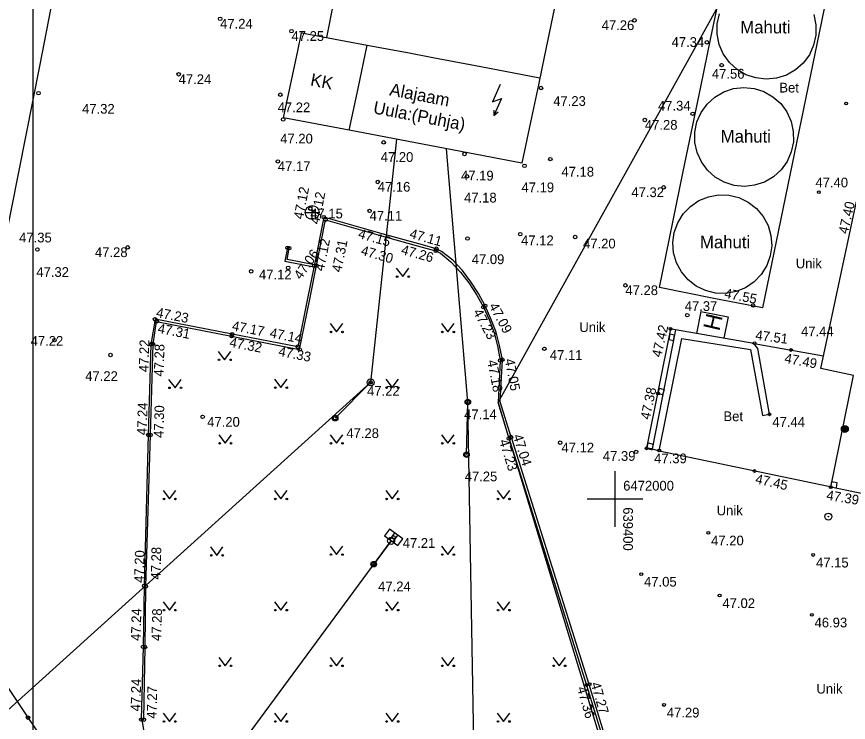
# Model space of a CAD drawing. Extents: x 638557 to 639813, y 6471274 to 6472682.
# Drawn here: x 639357 to 639416.8, y 6471983.9 to 6472034.7 of the extents above; entities that cross this region are included whole.
import ezdxf

# ---------------------------------------------------------------- set-up
doc = ezdxf.new("R2010")
doc.units = 0
for name, color, linetype in [('AED', 7, 'Continuous'), ('ELRAJATISMP', 7, 'Continuous'), ('HALJASTUS', 7, 'Continuous'), ('HOONE', 7, 'Continuous'), ('KKAEV', 7, 'Continuous'), ('KORGUS-EH2000', 7, 'Continuous'), ('KPOHULIIN', 7, 'Continuous'), ('MOOTPIIR', 7, 'Continuous'), ('MPOHULIIN', 7, 'Continuous'), ('POST', 7, 'Continuous'), ('RAJATIS', 7, 'Continuous'), ('TEE', 7, 'Continuous'), ('VORK', 7, 'Continuous'), ('VORMISTUS', 7, 'Continuous')]:
    doc.layers.add(name, color=color, linetype=linetype)

msp = doc.modelspace()

# ---------------------------------------------------------------- linework, layer by layer
at = {"layer": 'AED'}
for points in [[(639404.368, 6472012.154), (639402.681, 6472003.59), (639403.191, 6472003.464)], [(639403.191, 6472003.464), (639404.819, 6472011.538), (639409.741, 6472010.738), (639410.611, 6472005.997), (639411.115, 6472006.081), (639410.271, 6472010.811), (639409.987, 6472011.179), (639404.368, 6472012.154)]]:
    msp.add_lwpolyline(points, dxfattribs=at)
at = {"layer": 'ELRAJATISMP'}
for p, q in [((639383.8, 6471997.825), (639383.45, 6471997.341)), ((639384.768, 6471997.125), (639383.8, 6471997.825)), ((639383.45, 6471997.341), (639384.418, 6471996.641)), ((639384.174, 6471997.554), (639383.824, 6471997.071)), ((639384.394, 6471997.395), (639384.044, 6471996.912)), ((639384.418, 6471996.641), (639384.768, 6471997.125))]:
    msp.add_line(p, q, dxfattribs=at)
at = {"layer": 'HALJASTUS'}
for p, q in [((639384.297, 6472016.584), (639384.76, 6472015.977)), ((639384.76, 6472015.977), (639385.206, 6472016.584)), ((639379.537, 6472012.607), (639380, 6472012)), ((639380, 6472012), (639380.446, 6472012.607)), ((639387.537, 6472012.607), (639388, 6472012)), ((639388, 6472012), (639388.446, 6472012.607)), ((639371.496, 6472010.605), (639371.96, 6472009.999)), ((639371.96, 6472009.999), (639372.405, 6472010.605)), ((639367.94, 6472008.591), (639368.403, 6472007.984)), ((639368.403, 6472007.984), (639368.849, 6472008.591)), ((639375.537, 6472008.607), (639376, 6472008)), ((639376, 6472008), (639376.446, 6472008.607)), ((639383.537, 6472008.607), (639384, 6472008)), ((639384, 6472008), (639384.446, 6472008.607)), ((639371.537, 6472004.607), (639372, 6472004)), ((639372, 6472004), (639372.446, 6472004.607)), ((639379.537, 6472004.607), (639380, 6472004)), ((639380, 6472004), (639380.446, 6472004.607)), ((639387.537, 6472004.607), (639388, 6472004)), ((639388, 6472004), (639388.446, 6472004.607)), ((639367.537, 6472000.607), (639368, 6472000)), ((639368, 6472000), (639368.446, 6472000.607)), ((639375.537, 6472000.607), (639376, 6472000)), ((639376, 6472000), (639376.446, 6472000.607)), ((639383.537, 6472000.607), (639384, 6472000)), ((639384, 6472000), (639384.446, 6472000.607)), ((639391.537, 6472000.607), (639392, 6472000)), ((639392, 6472000), (639392.446, 6472000.607)), ((639370.935, 6471996.548), (639371.398, 6471995.942)), ((639371.398, 6471995.942), (639371.844, 6471996.548)), ((639379.537, 6471996.607), (639380, 6471996)), ((639380, 6471996), (639380.446, 6471996.607)), ((639387.537, 6471996.607), (639388, 6471996)), ((639388, 6471996), (639388.446, 6471996.607)), ((639367.537, 6471992.607), (639368, 6471992)), ((639368, 6471992), (639368.446, 6471992.607)), ((639375.537, 6471992.607), (639376, 6471992)), ((639376, 6471992), (639376.446, 6471992.607)), ((639383.537, 6471992.607), (639384, 6471992)), ((639384, 6471992), (639384.446, 6471992.607)), ((639391.537, 6471992.607), (639392, 6471992)), ((639392, 6471992), (639392.446, 6471992.607)), ((639371.537, 6471988.607), (639372, 6471988)), ((639372, 6471988), (639372.446, 6471988.607)), ((639379.537, 6471988.607), (639380, 6471988)), ((639380, 6471988), (639380.446, 6471988.607)), ((639387.537, 6471988.607), (639388, 6471988)), ((639388, 6471988), (639388.446, 6471988.607)), ((639395.537, 6471988.607), (639396, 6471988)), ((639396, 6471988), (639396.446, 6471988.607)), ((639367.537, 6471984.607), (639368, 6471984)), ((639368, 6471984), (639368.446, 6471984.607)), ((639375.537, 6471984.607), (639376, 6471984)), ((639376, 6471984), (639376.446, 6471984.607)), ((639383.537, 6471984.607), (639384, 6471984)), ((639384, 6471984), (639384.446, 6471984.607)), ((639391.537, 6471984.607), (639392, 6471984)), ((639392, 6471984), (639392.446, 6471984.607))]:
    msp.add_line(p, q, dxfattribs=at)
for centre in [(639384.359, 6472015.977), (639385.188, 6472015.977), (639379.599, 6472012), (639380.428, 6472012), (639387.599, 6472012), (639388.428, 6472012), (639371.559, 6472009.999), (639372.387, 6472009.999), (639368.002, 6472007.984), (639368.831, 6472007.984), (639375.599, 6472008), (639376.428, 6472008), (639383.599, 6472008), (639384.428, 6472008), (639371.599, 6472004), (639372.428, 6472004), (639379.599, 6472004), (639380.428, 6472004), (639387.599, 6472004), (639388.428, 6472004), (639367.599, 6472000), (639368.428, 6472000), (639375.599, 6472000), (639376.428, 6472000), (639383.599, 6472000), (639384.428, 6472000), (639391.599, 6472000), (639392.428, 6472000), (639370.997, 6471995.942), (639371.826, 6471995.942), (639379.599, 6471996), (639380.428, 6471996), (639387.599, 6471996), (639388.428, 6471996), (639367.599, 6471992), (639368.428, 6471992), (639375.599, 6471992), (639376.428, 6471992), (639383.599, 6471992), (639384.428, 6471992), (639391.599, 6471992), (639392.428, 6471992), (639371.599, 6471988), (639372.428, 6471988), (639379.599, 6471988), (639380.428, 6471988), (639387.599, 6471988), (639388.428, 6471988), (639395.599, 6471988), (639396.428, 6471988), (639367.599, 6471984), (639368.428, 6471984), (639375.599, 6471984), (639376.428, 6471984), (639383.599, 6471984), (639384.428, 6471984), (639391.599, 6471984), (639392.428, 6471984)]:
    msp.add_circle(centre, 0.055, dxfattribs=at)
at = {"layer": 'HOONE'}
for p, q in [((639358.696, 6472031.23), (639360.244, 6472039.208)), ((639355.418, 6472014.692), (639358.696, 6472031.23)), ((639391.771, 6472029.798), (639391.202, 6472028.555)), ((639391.202, 6472028.555), (639391.85, 6472028.78)), ((639391.85, 6472028.78), (639391.295, 6472027.551)), ((639391.295, 6472027.947), (639391.295, 6472027.551)), ((639391.295, 6472027.551), (639391.625, 6472027.815)), ((639406.168, 6472013.466), (639405.859, 6472011.896)), ((639406.168, 6472013.466), (639408.13, 6472013.079)), ((639408.13, 6472013.079), (639407.83, 6472011.553))]:
    msp.add_line(p, q, dxfattribs=at)
for points in [[(639379.299, 6472033.168), (639380.306, 6472038.265), (639382.07, 6472046.955), (639382.916, 6472051.134)], [(639397.636, 6472044.984), (639396.229, 6472038.11), (639394.95, 6472031.885), (639394.511, 6472029.771), (639393.942, 6472027.086), (639393.31, 6472024.138)], [(639376.181, 6472027.403), (639377.216, 6472032.212), (639377.495, 6472033.508)], [(639377.495, 6472033.508), (639382.205, 6472032.619)], [(639380.908, 6472026.503), (639381.546, 6472029.512), (639382.205, 6472032.619)], [(639382.205, 6472032.619), (639385.231, 6472032.059), (639386.926, 6472031.733), (639390.364, 6472031.089), (639394.617, 6472030.281)], [(639380.908, 6472026.503), (639376.181, 6472027.403)], [(639393.31, 6472024.138), (639387.808, 6472025.183), (639380.908, 6472026.503)]]:
    msp.add_lwpolyline(points, dxfattribs=at)
msp.add_lwpolyline([(639415.509, 6472000.837), (639417.142, 6472008.883), (639414.795, 6472009.385), (639417.358, 6472021.382), (639427.441, 6472019.364), (639423.249, 6471999.233)], close=True, dxfattribs=at)
at = {"layer": 'KKAEV'}
for p, q in [((639378.257, 6472020.086), (639378.257, 6472021.086)), ((639377.757, 6472020.586), (639378.757, 6472020.586))]:
    msp.add_line(p, q, dxfattribs=at)
msp.add_circle((639378.257, 6472020.586), 0.5, dxfattribs=at)
at = {"layer": 'KORGUS-EH2000'}
for centre, radius in [((639371.637, 6472034.51), 0.125), ((639401.415, 6472034.403), 0.125), ((639376.766, 6472033.626), 0.125), ((639406.609, 6472032.817), 0.125), ((639407.671, 6472031.187), 0.125), ((639368.657, 6472030.522), 0.125), ((639394.7, 6472029.538), 0.125), ((639358.588, 6472029.166), 0.125), ((639375.965, 6472029.06), 0.125), ((639416.626, 6472028.426), 0.1), ((639405.591, 6472027.687), 0.125), ((639376.166, 6472027.274), 0.125), ((639402.158, 6472027.241), 0.125), ((639383.39, 6472025.633), 0.125), ((639389.194, 6472024.796), 0.125), ((639375.784, 6472024.261), 0.125), ((639393.508, 6472023.943), 0.125), ((639395.362, 6472024.429), 0.125), ((639382.963, 6472022.786), 0.125), ((639389.374, 6472023.187), 0.125), ((639403.508, 6472022.397), 0.125), ((639414.652, 6472022.051), 0.1), ((639378.112, 6472020.864), 0.125), ((639382.377, 6472020.704), 0.125), ((639379.091, 6472020.256), 0.125), ((639379.209, 6472020.069), 0.125), ((639389.415, 6472018.718), 0.125), ((639393.202, 6472019.03), 0.125), ((639397.147, 6472018.828), 0.125), ((639358.508, 6472017.929), 0.125), ((639365, 6472018.083), 0.125), ((639376.48, 6472018.056), 0.125), ((639376.595, 6472018.028), 0.125), ((639387.17, 6472017.988), 0.125), ((639387.139, 6472017.828), 0.125), ((639378.398, 6472016.761), 0.125), ((639378.558, 6472016.773), 0.125), ((639373.868, 6472016.361), 0.125), ((639376.525, 6472016.612), 0.125), ((639400.758, 6472015.353), 0.125), ((639390.552, 6472013.781), 0.125), ((639390.683, 6472013.877), 0.125), ((639409.933, 6472013.9), 0.125), ((639405.206, 6472013.213), 0.125), ((639366.963, 6472012.914), 0.125), ((639367.078, 6472012.748), 0.125), ((639403.996, 6472012.219), 0.1), ((639359.741, 6472011.418), 0.125), ((639372.461, 6472011.702), 0.125), ((639372.501, 6472011.85), 0.125), ((639366.665, 6472011.108), 0.125), ((639366.819, 6472011.134), 0.125), ((639377.224, 6472010.94), 0.125), ((639394.934, 6472010.795), 0.125), ((639410.033, 6472011.188), 0.1), ((639363.757, 6472010.345), 0.125), ((639377.35, 6472010.745), 0.125), ((639412.652, 6472010.704), 0.1), ((639391.757, 6472009.95), 0.125), ((639391.919, 6472010.008), 0.125), ((639382.453, 6472008.374), 0.125), ((639403.099, 6472007.574), 0.1), ((639389.437, 6472006.966), 0.125), ((639411.115, 6472006.081), 0.1), ((639370.382, 6472005.904), 0.125), ((639379.906, 6472005.809), 0.125), ((639366.474, 6472004.599), 0.125), ((639366.632, 6472004.595), 0.125), ((639392.383, 6472004.347), 0.125), ((639392.54, 6472004.446), 0.125), ((639396.067, 6472004.039), 0.125), ((639402.279, 6472003.637), 0.1), ((639389.342, 6472003.183), 0.125), ((639401.527, 6472003.379), 0.125), ((639403.194, 6472003.482), 0.1), ((639410.033, 6472002.007), 0.1), ((639415.509, 6472000.837), 0.1), ((639384.109, 6471997.233), 0.125), ((639406.717, 6471997.559), 0.1), ((639414.254, 6471995.971), 0.1), ((639382.677, 6471995.311), 0.125), ((639401.898, 6471994.598), 0.1), ((639366.182, 6471993.752), 0.125), ((639366.3, 6471993.709), 0.125), ((639407.529, 6471993.055), 0.1), ((639414.15, 6471991.664), 0.1), ((639366.098, 6471989.368), 0.125), ((639366.246, 6471989.348), 0.125), ((639397.974, 6471986.623), 0.1), ((639398.186, 6471986.673), 0.1), ((639403.534, 6471985.189), 0.1), ((639357.832, 6471984.278), 0.125), ((639365.975, 6471984.138), 0.125), ((639366.158, 6471984.135), 0.125)]:
    msp.add_circle(centre, radius, dxfattribs=at)
at = {"layer": 'KPOHULIIN'}
for p, q in [((639384.319, 6472025.851), (639382.453, 6472008.374)), ((639389.437, 6472006.966), (639387.897, 6472025.166)), ((639382.453, 6472008.374), (639332.2, 6471962.993)), ((639390.697, 6471935.72), (639389.437, 6472006.966))]:
    msp.add_line(p, q, dxfattribs=at)
at = {"layer": 'MOOTPIIR'}
msp.add_lwpolyline([(639409.203, 6472038.644), (639440.175, 6472063.673), (639481.693, 6472055.334), (639463.627, 6471996.364), (639456.307, 6471991.217), (639444.923, 6471980.589), (639432.198, 6471963.097), (639402.031, 6471972.638), (639391.606, 6472006.925)], close=True, dxfattribs=at)
at = {"layer": 'MPOHULIIN'}
msp.add_lwpolyline([(639363.392, 6471969.11), (639383.925, 6471996.985)], dxfattribs=at)
at = {"layer": 'POST'}
for p, q in [((639403.099, 6472007.574), (639403.2, 6472007.93)), ((639403.533, 6472007.836), (639403.2, 6472007.93)), ((639403.432, 6472007.48), (639403.099, 6472007.574)), ((639403.533, 6472007.836), (639403.432, 6472007.48)), ((639415.566, 6472001.259), (639415.497, 6472000.865)), ((639415.497, 6472000.865), (639415.891, 6472000.796)), ((639415.566, 6472001.259), (639415.96, 6472001.19)), ((639415.96, 6472001.19), (639415.891, 6472000.796))]:
    msp.add_line(p, q, dxfattribs=at)
for points in [[(639404.281, 6472011.765), (639403.941, 6472011.833), (639403.867, 6472011.451), (639404.208, 6472011.385), (639404.281, 6472011.765)], [(639382.453, 6472008.374), (639379.906, 6472005.809)], [(639389.342, 6472003.183), (639389.437, 6472006.966)], [(639383.925, 6471996.985), (639382.677, 6471995.311)]]:
    msp.add_lwpolyline(points, dxfattribs=at)
msp.add_lwpolyline([(639402.384, 6472004.037), (639402.741, 6472003.944), (639402.681, 6472003.59), (639402.31, 6472003.646)], close=True, dxfattribs=at)
for centre, radius in [((639382.453, 6472008.374), 0.25), ((639382.453, 6472008.374), 0.0234), ((639389.437, 6472006.966), 0.2), ((639379.906, 6472005.809), 0.2), ((639416.524, 6472005.024), 0.25), ((639416.524, 6472005.024), 0.225), ((639416.524, 6472005.024), 0.2), ((639416.524, 6472005.024), 0.175), ((639416.524, 6472005.024), 0.15), ((639416.524, 6472005.024), 0.125), ((639416.524, 6472005.024), 0.1), ((639416.524, 6472005.024), 0.075), ((639416.524, 6472005.024), 0.05), ((639416.524, 6472005.024), 0.025), ((639389.342, 6472003.183), 0.2), ((639415.343, 6471998.731), 0.25), ((639415.343, 6471998.731), 0.0234), ((639383.925, 6471996.985), 0.25), ((639383.925, 6471996.985), 0.0234), ((639382.677, 6471995.311), 0.2)]:
    msp.add_circle(centre, radius, dxfattribs=at)
at = {"layer": 'RAJATIS'}
for points in [[(639410.603, 6472013.733), (639407.106, 6472014.419), (639403.208, 6472015.191), (639404.919, 6472023.527), (639406.188, 6472029.621), (639406.902, 6472033.156), (639407.969, 6472038.299), (639415.358, 6472036.794)], [(639406.195, 6472027.785), (639406.628, 6472028.389), (639407.179, 6472028.89), (639407.821, 6472029.265), (639408.527, 6472029.498), (639409.266, 6472029.58), (639410.006, 6472029.506), (639410.715, 6472029.28), (639411.361, 6472028.912), (639411.916, 6472028.417), (639412.357, 6472027.818), (639412.663, 6472027.14), (639412.821, 6472026.413), (639412.825, 6472025.67), (639412.674, 6472024.941), (639412.376, 6472024.26), (639411.942, 6472023.656), (639411.392, 6472023.156), (639410.749, 6472022.78), (639410.043, 6472022.547), (639409.304, 6472022.465), (639408.564, 6472022.539), (639407.855, 6472022.765), (639407.209, 6472023.133), (639406.654, 6472023.628), (639406.214, 6472024.227), (639405.907, 6472024.905), (639405.749, 6472025.632), (639405.745, 6472026.375), (639405.896, 6472027.104)], [(639405.26, 6472015.749), (639404.78, 6472016.316), (639404.429, 6472016.97), (639404.222, 6472017.683), (639404.167, 6472018.423), (639404.268, 6472019.159), (639404.519, 6472019.858), (639404.91, 6472020.489), (639405.423, 6472021.025), (639406.037, 6472021.443), (639406.725, 6472021.724), (639407.455, 6472021.855), (639408.198, 6472021.832), (639408.919, 6472021.656), (639409.587, 6472021.333), (639410.174, 6472020.878), (639410.654, 6472020.311), (639411.005, 6472019.657), (639411.212, 6472018.944), (639411.267, 6472018.203), (639411.167, 6472017.468), (639410.915, 6472016.769), (639410.524, 6472016.138), (639410.011, 6472015.602), (639409.397, 6472015.184), (639408.709, 6472014.903), (639407.979, 6472014.771), (639407.236, 6472014.794), (639406.515, 6472014.971), (639405.847, 6472015.294)]]:
    msp.add_lwpolyline(points, close=True, dxfattribs=at)
for points in [[(639414.302, 6472034.819), (639414.451, 6472034.088), (639414.444, 6472033.342), (639414.283, 6472032.614), (639413.974, 6472031.935), (639413.53, 6472031.335), (639412.972, 6472030.84), (639412.322, 6472030.473), (639411.611, 6472030.248), (639410.868, 6472030.176), (639410.127, 6472030.261), (639409.419, 6472030.497), (639408.776, 6472030.876), (639408.226, 6472031.38), (639407.793, 6472031.987), (639407.495, 6472032.671), (639407.346, 6472033.402), (639407.352, 6472034.148), (639407.513, 6472034.877)], [(639404.368, 6472012.154), (639403.996, 6472012.219), (639402.279, 6472003.637), (639402.669, 6472003.537), (639402.681, 6472003.59)]]:
    msp.add_lwpolyline(points, dxfattribs=at)
at = {"layer": 'TEE'}
for p, q in [((639378.558, 6472016.773), (639379.209, 6472020.069)), ((639379.209, 6472020.069), (639383.238, 6472018.921)), ((639383.238, 6472018.921), (639386.146, 6472018.109)), ((639386.146, 6472018.109), (639387.139, 6472017.828)), ((639387.139, 6472017.828), (639387.465, 6472017.659)), ((639387.465, 6472017.659), (639388.226, 6472017.055)), ((639388.226, 6472017.055), (639388.92, 6472016.306)), ((639378.074, 6472014.36), (639378.558, 6472016.773)), ((639388.92, 6472016.306), (639389.511, 6472015.528)), ((639389.511, 6472015.528), (639390.091, 6472014.652)), ((639390.091, 6472014.652), (639390.552, 6472013.781)), ((639377.35, 6472010.745), (639378.074, 6472014.36)), ((639390.552, 6472013.781), (639390.958, 6472012.889)), ((639366.819, 6472011.134), (639367.078, 6472012.748)), ((639367.078, 6472012.748), (639372.461, 6472011.702)), ((639390.958, 6472012.889), (639391.326, 6472011.929)), ((639372.461, 6472011.702), (639377.35, 6472010.745)), ((639391.326, 6472011.929), (639391.561, 6472011.004)), ((639366.632, 6472004.595), (639366.819, 6472011.134)), ((639391.561, 6472011.004), (639391.757, 6472009.95)), ((639409.877, 6472011.189), (639414.988, 6472010.289)), ((639391.757, 6472009.95), (639391.606, 6472006.925)), ((639391.606, 6472006.925), (639392.383, 6472004.347)), ((639366.3, 6471993.709), (639366.632, 6472004.595)), ((639403.191, 6472003.464), (639415.339, 6472000.917)), ((639366.246, 6471989.348), (639366.3, 6471993.709)), ((639366.158, 6471984.135), (639366.246, 6471989.348))]:
    msp.add_line(p, q, dxfattribs=at)
for points in [[(639392.54, 6472004.446), (639391.748, 6472006.979), (639391.919, 6472010.008), (639391.723, 6472011.022), (639391.468, 6472011.977), (639391.098, 6472012.953), (639390.683, 6472013.877), (639390.2, 6472014.767), (639389.64, 6472015.604), (639389.043, 6472016.41), (639388.348, 6472017.167), (639387.545, 6472017.79), (639387.17, 6472017.988), (639386.184, 6472018.259), (639383.28, 6472019.065), (639379.091, 6472020.256), (639378.398, 6472016.761), (639377.888, 6472014.277), (639377.224, 6472010.94), (639372.501, 6472011.85), (639366.963, 6472012.914), (639366.665, 6472011.108), (639366.474, 6472004.599), (639366.182, 6471993.752), (639366.098, 6471989.368), (639365.975, 6471984.138)], [(639376.48, 6472018.056), (639376.294, 6472017.093), (639378.382, 6472016.681)], [(639378.411, 6472016.828), (639376.451, 6472017.206), (639376.595, 6472018.028), (639376.48, 6472018.056)], [(639392.378, 6472004.395), (639397.974, 6471986.623), (639399.425, 6471981.842), (639401.04, 6471976.389), (639402.031, 6471972.638), (639403.548, 6471967.547)], [(639392.54, 6472004.446), (639398.136, 6471986.673), (639399.588, 6471981.891), (639401.204, 6471976.435), (639402.195, 6471972.684), (639403.711, 6471967.596)], [(639345.386, 6471999.84), (639349.765, 6471996.13), (639350.995, 6471994.445), (639354.327, 6471989.507), (639357.832, 6471984.278), (639361.482, 6471978.887), (639361.635, 6471978.739)], [(639365.975, 6471984.138), (639366.158, 6471984.135)], [(639368.438, 6471979.527), (639367.58, 6471980.451), (639366.878, 6471981.352), (639366.316, 6471982.719), (639366.238, 6471982.976), (639366.027, 6471984.137)]]:
    msp.add_lwpolyline(points, dxfattribs=at)
at = {"layer": 'VORK'}
for p, q in [((639400, 6472002), (639400, 6471998)), ((639398, 6472000), (639402, 6472000))]:
    msp.add_line(p, q, dxfattribs=at)
at = {"layer": 'VORMISTUS'}
msp.add_lwpolyline([(639358.206, 6471876.528), (639358.206, 6472082.88), (639502.607, 6472082.88), (639502.607, 6471876.528)], close=True, dxfattribs=at)

# ---------------------------------------------------------------- texts
at = {"layer": 'HOONE'}
for s, height, rotation, p in [('KK', 0.9, 349.20217, (639378.076, 6472029.724)), ('Alajaam', 0.9, 349.20217, (639383.76, 6472029.017)), ('Uula:(Puhja)', 0.9, 349.20217, (639382.589, 6472027.723)), ('H', 1.2, 76.80571, (639407.503, 6472012.017))]:
    msp.add_text(s, height=height, rotation=rotation, dxfattribs=at).set_placement(p)
at = {"layer": 'KORGUS-EH2000'}
for s, p in [('47.24', (639371.637, 6472033.81)), ('47.26', (639399.052, 6472033.703)), ('47.25', (639376.766, 6472032.926)), ('47.34', (639404.076, 6472032.494)), ('47.56', (639406.972, 6472030.212)), ('47.24', (639368.657, 6472029.822)), ('47.23', (639395.572, 6472028.252)), ('47.32', (639361.719, 6472027.693)), ('47.22', (639375.771, 6472027.798)), ('47.34', (639403.098, 6472027.916)), ('47.28', (639402.158, 6472026.541)), ('47.20', (639375.955, 6472025.551)), ('47.20', (639383.177, 6472024.227)), ('47.17', (639375.784, 6472023.561)), ('47.19', (639388.948, 6472022.891)), ('47.18', (639396.161, 6472023.173)), ('47.40', (639414.412, 6472022.396)), ('47.16', (639382.963, 6472022.086)), ('47.19', (639393.291, 6472022.047)), ('47.32', (639401.187, 6472021.697)), ('47.18', (639389.165, 6472021.308)), ('47.15', (639378.112, 6472020.164)), ('47.11', (639382.377, 6472020.004)), ('47.35', (639357.197, 6472018.439)), ('47.12', (639393.264, 6472018.237)), ('47.20', (639397.714, 6472018.007)), ('47.28', (639362.644, 6472017.383)), ('47.09', (639389.717, 6472016.879)), ('47.32', (639358.432, 6472015.959)), ('47.12', (639374.429, 6472015.774)), ('47.28', (639400.758, 6472014.653)), ('47.37', (639405.019, 6472013.512)), ('47.44', (639413.379, 6472011.692)), ('47.22', (639358.021, 6472011.008)), ('47.11', (639395.327, 6472009.994)), ('47.22', (639361.946, 6472008.478)), ('47.22', (639382.197, 6472007.418)), ('47.14', (639389.172, 6472005.731)), ('47.20', (639370.71, 6472005.191)), ('47.44', (639411.315, 6472005.181)), ('47.28', (639380.707, 6472004.377)), ('47.12', (639396.165, 6472003.339)), ('47.39', (639399.137, 6472002.737)), ('47.39', (639402.824, 6472002.564)), ('47.25', (639389.21, 6472001.265)), ('47.21', (639384.756, 6471996.48)), ('47.20', (639406.917, 6471996.659)), ('47.15', (639414.454, 6471995.071)), ('47.05', (639402.098, 6471993.698)), ('47.24', (639382.991, 6471993.36)), ('47.02', (639407.729, 6471992.155)), ('46.93', (639414.35, 6471990.764)), ('47.29', (639403.734, 6471984.289))]:
    msp.add_text(s, height=0.7, dxfattribs=at).set_placement(p)
for s, rotation, p in [('47.12', 79.06814, (639377.593, 6472020.064)), ('47.12', 79.06814, (639378.756, 6472019.702)), ('47.40', 77.01205, (639416.728, 6472019.001)), ('47.15', 344.1287, (639381.509, 6472018.77)), ('47.11', 344.52452, (639385.201, 6472018.771)), ('47.12', 78.72434, (639379.084, 6472016.337)), ('47.31', 78.72434, (639380.337, 6472016.257)), ('47.30', 344.1287, (639381.701, 6472017.562)), ('47.26', 344.52452, (639384.598, 6472017.615)), ('47.06', 54.61529, (639377.44, 6472015.713)), ('47.55', 348.8466, (639407.83, 6472014.464)), ('47.09', 298.48854, (639390.926, 6472013.874)), ('47.23', 349.11054, (639367, 6472013.082)), ('47.23', 298.48854, (639389.796, 6472013.44)), ('47.17', 349.11054, (639372.449, 6472012.129)), ('47.31', 349.11054, (639367.11, 6472011.94)), ('47.14', 348.92464, (639375.162, 6472011.621)), ('47.42', 76.89328, (639403.321, 6472010.134)), ('47.51', 352.63448, (639410.07, 6472011.448)), ('47.32', 349.11054, (639372.273, 6472010.949)), ('47.22', 88.31919, (639366.487, 6472009.104)), ('47.28', 88.31919, (639367.574, 6472008.786)), ('47.33', 348.92464, (639375.79, 6472010.298)), ('47.49', 349.42864, (639412.149, 6472009.798)), ('47.18', 280.94001, (639390.827, 6472009.928)), ('47.05', 280.94001, (639392.079, 6472010.018)), ('47.38', 78.09333, (639402.509, 6472005.656)), ('47.24', 88.31919, (639366.36, 6472004.578)), ('47.30', 88.31919, (639367.563, 6472004.379)), ('47.04', 287.36304, (639392.673, 6472004.536)), ('47.23', 287.36304, (639391.673, 6472004.172)), ('47.45', 347.33498, (639410.049, 6472001.131)), ('47.39', 350.6215, (639415.166, 6471999.946)), ('47.20', 88.60392, (639366.16, 6471993.961)), ('47.28', 88.60392, (639367.351, 6471994.198)), ('47.24', 88.60392, (639365.926, 6471989.783)), ('47.28', 88.60392, (639367.404, 6471989.776)), ('47.24', 88.60392, (639365.906, 6471984.722)), ('47.27', 88.60392, (639367.063, 6471984.192)), ('47.36', 285.90066, (639397.273, 6471986.408)), ('47.27', 285.90066, (639398.267, 6471986.722))]:
    msp.add_text(s, height=0.7, rotation=rotation, dxfattribs=at).set_placement(p)
at = {"layer": 'RAJATIS'}
for p in [(639409.008, 6472033.464), (639407.603, 6472025.616), (639406.116, 6472018.016)]:
    msp.add_text('Mahuti', height=0.9, dxfattribs=at).set_placement(p)
at = {"layer": 'TEE'}
for s, p in [('Bet', (639411.819, 6472029.215)), ('Unik', (639413, 6472016.578)), ('Unik', (639397.448, 6472011.996)), ('Bet', (639407.804, 6472005.59)), ('Unik', (639407.317, 6471998.824)), ('Unik', (639414.482, 6471986.005))]:
    msp.add_text(s, height=0.7, dxfattribs=at).set_placement(p)
at = {"layer": 'VORK'}
msp.add_text('6472000', height=0.7, dxfattribs=at).set_placement((639400.6, 6472000.6))
msp.add_text('639400', height=0.7, rotation=270, dxfattribs=at).set_placement((639400.6, 6471999.4))

doc.saveas('drawing.dxf')
